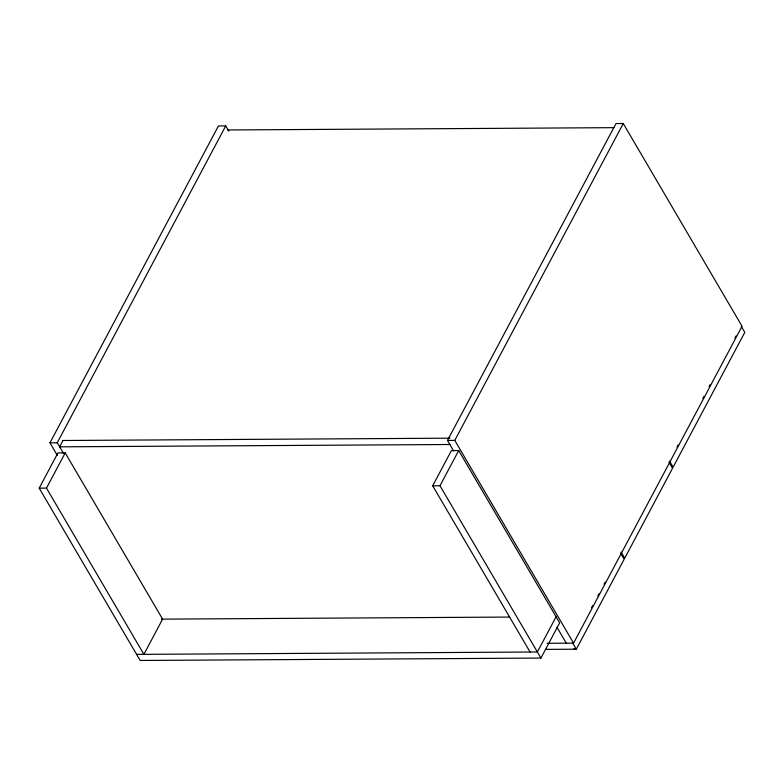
<?xml version="1.0" encoding="UTF-8"?>
<svg xmlns="http://www.w3.org/2000/svg" width="784" height="784" viewBox="0 0 784 784"><rect width="100%" height="100%" fill="white"/><g stroke="black" fill="none" stroke-linecap="round" stroke-linejoin="round"><path stroke-width="1.18" d="M57.379 455.494L49.96 442.823L218.442 125.959L225.723 125.91L228.82 131.193M63.426 453.338L57.242 442.774L225.723 125.91M62.985 440.49L59.623 446.831L449.869 444.499M530.092 652.033L432.69 485.796L451.408 450.584L458.699 450.545L559.658 622.859L540.94 658.07L140.169 660.471L39.2 488.148L57.918 452.946L65.209 452.897L162.611 619.135L143.893 654.346L46.491 488.109L65.209 452.897M453.681 450.996L447.497 440.441L615.979 123.578L623.26 123.529L742.046 326.252L573.565 643.125L547.095 643.282M573.565 643.125L454.779 440.392L623.26 123.529M540.94 658.07L439.981 485.757L458.699 450.545M556.101 616.783L537.383 651.984L136.602 654.385M591.548 607.786L592.684 605.65M597.81 596.007L598.947 593.87M604.072 584.227L605.209 582.091M676.994 447.086L678.14 444.92M702.807 398.537L703.954 396.381M709.118 386.669L710.265 384.513M734.931 338.129L736.078 335.973M227.713 129.968L613.852 127.655M62.602 440.5L449.967 438.178M49.96 442.823L57.242 442.774M447.497 440.441L454.779 440.392M39.2 488.148L46.491 488.109M432.69 485.796L439.981 485.757M161.435 619.144L509.669 617.057M545.772 649.387L576.318 649.211L624.152 559.257L620.585 553.171M573.947 648.623L576.318 649.211L572.751 643.125M741.233 326.262L744.8 332.347L673.103 467.186L669.536 461.11M668.977 462.158L672.545 468.244L624.711 558.198L621.144 552.112M556.993 627.318L566.283 643.164"/></g></svg>
